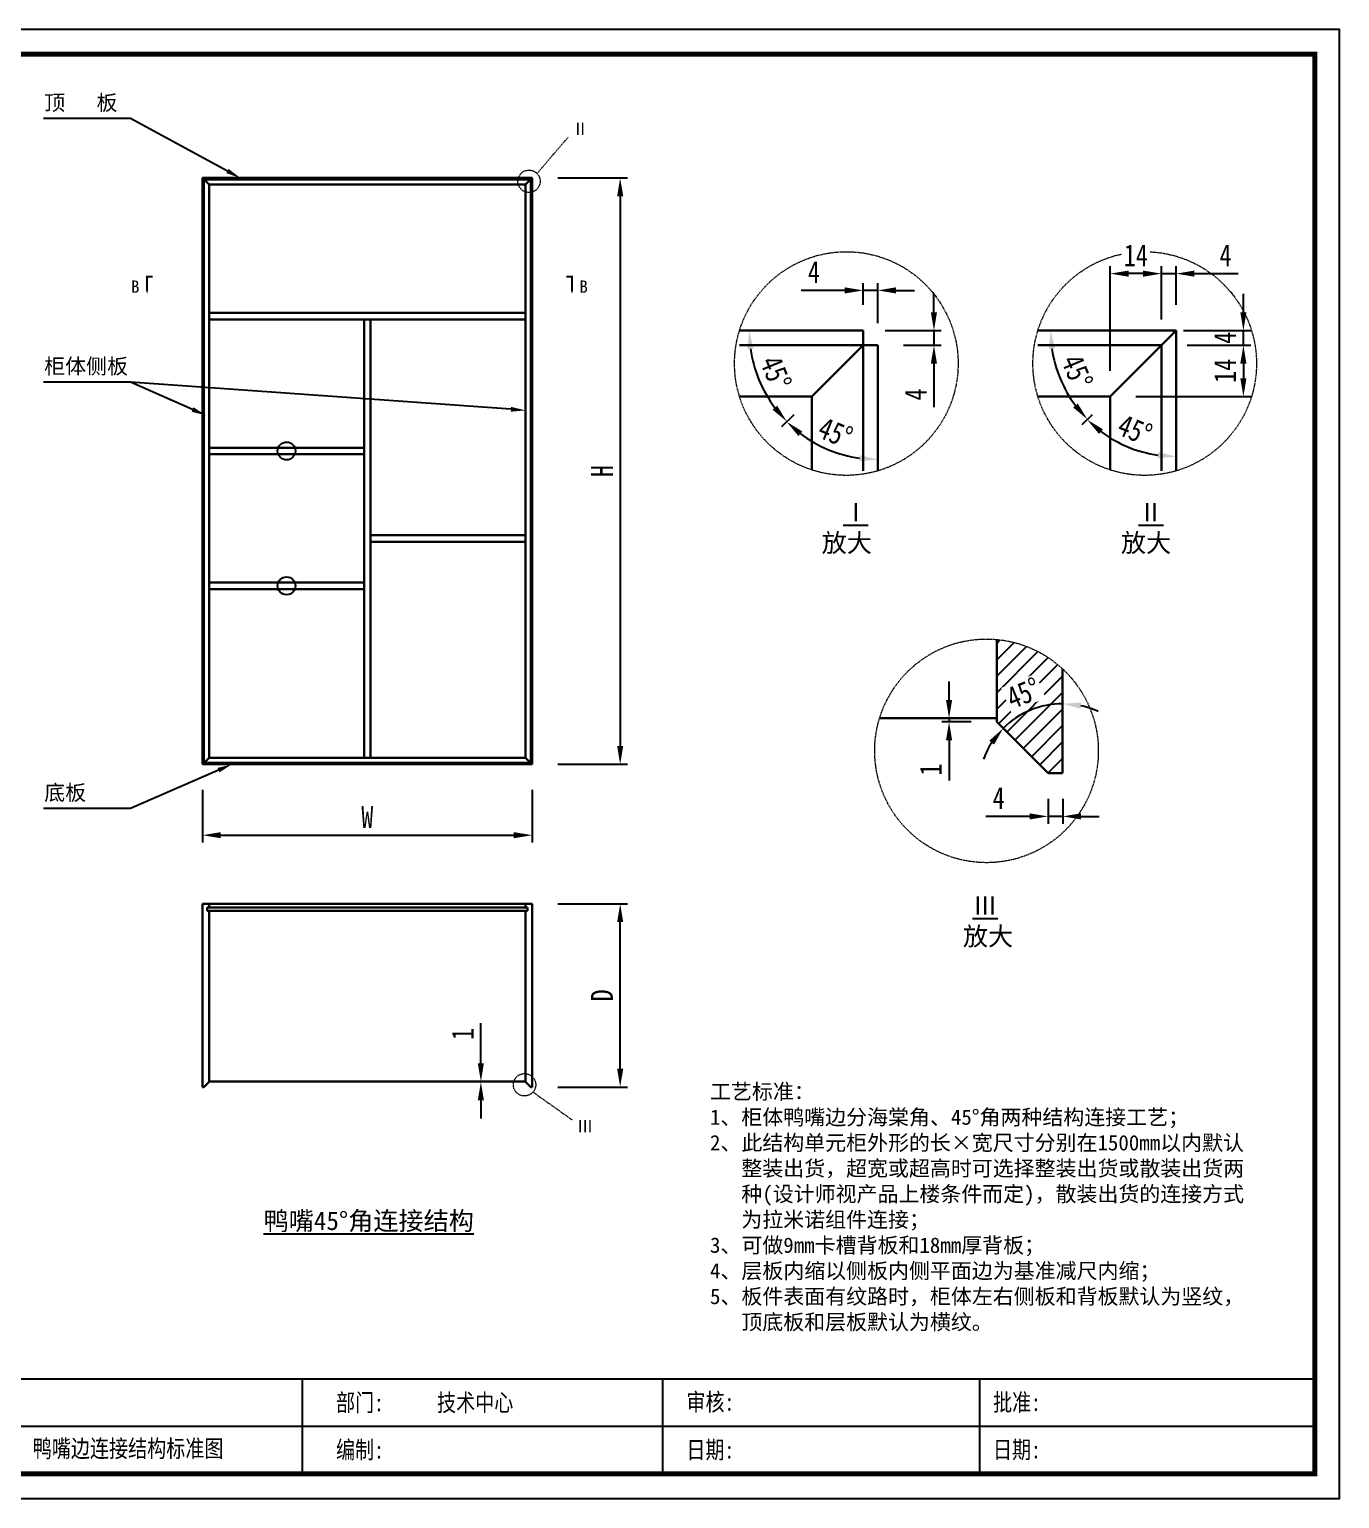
# Model space of a CAD drawing. Header units: millimetres. Extents: x 0 to 1097966, y -63096 to 223085.
# Drawn here: x 339328.6 to 339686.2, y -54770.1 to -54369.1 of the extents above; entities that cross this region are included whole.
import ezdxf
from ezdxf import colors
from ezdxf.entities.mleader import LeaderData, LeaderLine
from ezdxf.math import Vec2, Vec3

# ---------------------------------------------------------------- set-up
doc = ezdxf.new("R2010")
doc.units = ezdxf.units.MM
doc.linetypes.add('DASH', pattern=[0.35, 0.25, -0.1])
doc.layers.add('DZ-文字说明', color=1, linetype='Continuous')
doc.styles.add('DZ-宋体2.5', font='', dxfattribs={"width": 0.8, "height": 2.5})
doc.styles.get("Standard").update_dxf_attribs({"font": 'arial.ttf'})
doc.styles.add('TEXT', font='', dxfattribs={"width": 0.8})
doc.styles.add('宋体', font='')
doc.styles.get('DZ-宋体2.5').set_extended_font_data('SimSun')
doc.styles.get('TEXT').set_extended_font_data('SimSun')
doc.styles.get('宋体').set_extended_font_data('SimSun')
doc.dimstyles.new('副本 (2) (2) ISO-25', dxfattribs={"dimtxt": 18, "dimasz": 13, "dimexe": 6, "dimexo": 12, "dimgap": 6, "dimtad": 1, "dimtxsty": 'TEXT', "dimcen": 2.5, "dimclrd": 5, "dimclre": 5, "dimclrt": 5, "dimadec": 0, "dimazin": 0, "dimtfac": 1, "dimtmove": 0, "dimatfit": 3, "dimldrblk": 'BOXFILLED', "dimfxl": 1.25, "dimarcsym": 0})

# ---------------------------------------------------------------- blocks, each defined once
blk = doc.blocks.new('*D953')
at = {"color": 5, "lineweight": -2, "transparency": 16777216}
blk.add_line((339537.2, -54474.29), (339533.91, -54477.57), dxfattribs=at)
blk.add_arc((339560.15, -54451.34), 35.1, 188.1679, 216.8321, dxfattribs=at)
at = {"color": 5, "transparency": 16777216}
for points in [[(339524.57, -54456.38), (339526.23, -54456.27), (339525.04, -54451.34)], [(339532.68, -54471.84), (339531.42, -54472.93), (339535.32, -54476.16)]]:
    blk.add_solid(points, dxfattribs=at)
at = {"layer": 'Defpoints', "color": 0, "transparency": 16777216}
for p in [(339522.4, -54451.34), (339560.15, -54451.34), (339560.15, -54451.34), (339526.24, -54460.42), (339542.15, -54469.34)]:
    blk.add_point(p, dxfattribs=at)
at = {"color": 5, "lineweight": 5, "transparency": 16777216, "insert": (339532.33, -54462.86), "char_height": 6, "attachment_point": 5, "rotation": 292.5, "style": 'TEXT'}
blk.add_mtext('45°', dxfattribs=at)
blk = doc.blocks.new('_BoxFilled')
at = {"color": 0, "linetype": 'ByBlock', "lineweight": -2}
blk.add_line((-0.5, 0), (-1, 0), dxfattribs=at)
at = {"color": 0, "linetype": 'ByBlock'}
blk.add_solid([(-0.5, 0.5), (0.5, 0.5), (-0.5, -0.5), (0.5, -0.5)], dxfattribs=at)
blk = doc.blocks.new('*D954')
at = {"color": 5, "lineweight": -2, "transparency": 16777216}
blk.add_line((339537.2, -54474.29), (339533.84, -54477.64), dxfattribs=at)
blk.add_arc((339560.15, -54451.34), 35.2, 233.1459, 261.8541, dxfattribs=at)
at = {"color": 5, "transparency": 16777216}
for points in [[(339538.49, -54480.13), (339539.58, -54478.87), (339535.26, -54476.23)], [(339555.22, -54485.35), (339555.1, -54487.01), (339560.15, -54486.54)]]:
    blk.add_solid(points, dxfattribs=at)
at = {"layer": 'Defpoints', "color": 0, "transparency": 16777216}
for p in [(339560.15, -54451.34), (339560.15, -54451.34), (339542.15, -54469.34), (339542.55, -54481.82), (339560.15, -54489.63)]:
    blk.add_point(p, dxfattribs=at)
at = {"color": 5, "lineweight": 5, "transparency": 16777216, "insert": (339548.59, -54479.24), "char_height": 6, "attachment_point": 5, "rotation": 337.5, "style": 'TEXT'}
blk.add_mtext('45°', dxfattribs=at)
blk = doc.blocks.new('*D959')
at = {"color": 5, "lineweight": -2, "transparency": 16777216}
for p, q in [((339551.15, -54440.38), (339539.21, -54440.38)), ((339556.15, -54444.34), (339556.15, -54438.38)), ((339560.15, -54440.38), (339556.15, -54440.38)), ((339560.15, -54449.34), (339560.15, -54438.38)), ((339565.15, -54440.38), (339570.15, -54440.38))]:
    blk.add_line(p, q, dxfattribs=at)
at = {"color": 5, "transparency": 16777216}
for points in [[(339551.15, -54439.54), (339551.15, -54441.21), (339556.15, -54440.38)], [(339565.15, -54439.54), (339565.15, -54441.21), (339560.15, -54440.38)]]:
    blk.add_solid(points, dxfattribs=at)
at = {"layer": 'Defpoints', "color": 0, "transparency": 16777216}
for p in [(339560.15, -54440.38), (339556.15, -54451.34), (339560.15, -54456.34)]:
    blk.add_point(p, dxfattribs=at)
at = {"color": 5, "lineweight": 5, "transparency": 16777216, "insert": (339542.68, -54435.38), "char_height": 6, "attachment_point": 5, "style": 'TEXT'}
blk.add_mtext('4', dxfattribs=at)
blk = doc.blocks.new('*D955')
at = {"color": 5, "lineweight": -2, "transparency": 16777216}
for p, q in [((339575.48, -54446.34), (339575.48, -54441.34)), ((339562.15, -54451.34), (339577.48, -54451.34)), ((339575.48, -54451.34), (339575.48, -54455.34)), ((339567.15, -54455.34), (339577.48, -54455.34)), ((339575.48, -54460.34), (339575.48, -54472.27))]:
    blk.add_line(p, q, dxfattribs=at)
at = {"color": 5, "transparency": 16777216}
for points in [[(339574.64, -54446.34), (339576.31, -54446.34), (339575.48, -54451.34)], [(339574.64, -54460.34), (339576.31, -54460.34), (339575.48, -54455.34)]]:
    blk.add_solid(points, dxfattribs=at)
at = {"layer": 'Defpoints', "color": 0, "transparency": 16777216}
for p in [(339555.15, -54451.34), (339560.15, -54455.34), (339575.48, -54455.34)]:
    blk.add_point(p, dxfattribs=at)
at = {"color": 5, "lineweight": 5, "transparency": 16777216, "insert": (339570.48, -54468.8), "char_height": 6, "attachment_point": 5, "rotation": 90, "style": 'TEXT'}
blk.add_mtext('4', dxfattribs=at)
blk = doc.blocks.new('*D960')
at = {"color": 5, "lineweight": -2, "transparency": 16777216}
for p, q in [((339375.8, -54576.7), (339375.8, -54591.05)), ((339465.8, -54576.7), (339465.8, -54591.05)), ((339380.8, -54589.05), (339460.8, -54589.05))]:
    blk.add_line(p, q, dxfattribs=at)
at = {"color": 5, "transparency": 16777216}
for points in [[(339380.8, -54588.22), (339380.8, -54589.88), (339375.8, -54589.05)], [(339460.8, -54588.22), (339460.8, -54589.88), (339465.8, -54589.05)]]:
    blk.add_solid(points, dxfattribs=at)
at = {"layer": 'Defpoints', "color": 0, "transparency": 16777216}
for p in [(339375.8, -54569.7), (339465.8, -54569.7), (339465.8, -54589.05)]:
    blk.add_point(p, dxfattribs=at)
at = {"color": 5, "transparency": 16777216, "insert": (339420.8, -54584.05), "char_height": 6, "attachment_point": 5, "style": 'TEXT'}
blk.add_mtext('W', dxfattribs=at)
blk = doc.blocks.new('*D961')
at = {"color": 5, "lineweight": -2, "transparency": 16777216}
for p, q in [((339472.8, -54409.7), (339491.83, -54409.7)), ((339489.83, -54414.7), (339489.83, -54564.7)), ((339472.8, -54569.7), (339491.83, -54569.7))]:
    blk.add_line(p, q, dxfattribs=at)
at = {"color": 5, "transparency": 16777216}
for points in [[(339489, -54414.7), (339490.67, -54414.7), (339489.83, -54409.7)], [(339489, -54564.7), (339490.67, -54564.7), (339489.83, -54569.7)]]:
    blk.add_solid(points, dxfattribs=at)
at = {"layer": 'Defpoints', "color": 0, "transparency": 16777216}
for p in [(339465.8, -54409.7), (339465.8, -54569.7), (339489.83, -54569.7)]:
    blk.add_point(p, dxfattribs=at)
at = {"color": 5, "transparency": 16777216, "insert": (339484.83, -54489.7), "char_height": 6, "attachment_point": 5, "rotation": 90, "style": 'TEXT'}
blk.add_mtext('H', dxfattribs=at)
blk = doc.blocks.new('*D956')
at = {"color": 5, "lineweight": -2, "transparency": 16777216}
for p, q in [((339659.95, -54446.34), (339659.95, -54441.34)), ((339643.59, -54451.34), (339661.95, -54451.34)), ((339659.95, -54455.34), (339659.95, -54451.34)), ((339644.59, -54455.34), (339661.95, -54455.34)), ((339659.95, -54460.34), (339659.95, -54465.34))]:
    blk.add_line(p, q, dxfattribs=at)
at = {"color": 5, "transparency": 16777216}
for points in [[(339659.11, -54446.34), (339660.78, -54446.34), (339659.95, -54451.34)], [(339659.11, -54460.34), (339660.78, -54460.34), (339659.95, -54455.34)]]:
    blk.add_solid(points, dxfattribs=at)
at = {"layer": 'Defpoints', "color": 0, "transparency": 16777216}
for p in [(339636.59, -54451.34), (339659.95, -54451.34), (339637.59, -54455.34)]:
    blk.add_point(p, dxfattribs=at)
at = {"color": 5, "lineweight": 5, "transparency": 16777216, "insert": (339654.95, -54453.34), "char_height": 6, "attachment_point": 5, "rotation": 90, "style": 'TEXT'}
blk.add_mtext('4', dxfattribs=at)
blk = doc.blocks.new('*D962')
at = {"color": 5, "lineweight": -2, "transparency": 16777216}
for p, q in [((339644.59, -54455.34), (339661.95, -54455.34)), ((339659.95, -54460.34), (339659.95, -54464.34)), ((339630.59, -54469.34), (339661.95, -54469.34))]:
    blk.add_line(p, q, dxfattribs=at)
at = {"color": 5, "transparency": 16777216}
for points in [[(339659.11, -54460.34), (339660.78, -54460.34), (339659.95, -54455.34)], [(339659.11, -54464.34), (339660.78, -54464.34), (339659.95, -54469.34)]]:
    blk.add_solid(points, dxfattribs=at)
at = {"layer": 'Defpoints', "color": 0, "transparency": 16777216}
for p in [(339637.59, -54455.34), (339623.59, -54469.34), (339659.95, -54469.34)]:
    blk.add_point(p, dxfattribs=at)
at = {"color": 5, "lineweight": 5, "transparency": 16777216, "insert": (339654.95, -54462.34), "char_height": 6, "attachment_point": 5, "rotation": 90, "style": 'TEXT'}
blk.add_mtext('14', dxfattribs=at)
blk = doc.blocks.new('*D965')
at = {"color": 5, "lineweight": -2, "transparency": 16777216}
for p, q in [((339472.8, -54607.77), (339491.83, -54607.77)), ((339489.83, -54652.77), (339489.83, -54612.77)), ((339472.8, -54657.77), (339491.83, -54657.77))]:
    blk.add_line(p, q, dxfattribs=at)
at = {"color": 5, "transparency": 16777216}
for points in [[(339489, -54612.77), (339490.67, -54612.77), (339489.83, -54607.77)], [(339489, -54652.77), (339490.67, -54652.77), (339489.83, -54657.77)]]:
    blk.add_solid(points, dxfattribs=at)
at = {"layer": 'Defpoints', "color": 0, "transparency": 16777216}
for p in [(339465.8, -54607.77), (339489.83, -54607.77), (339465.8, -54657.77)]:
    blk.add_point(p, dxfattribs=at)
at = {"color": 5, "transparency": 16777216, "insert": (339484.83, -54632.77), "char_height": 6, "attachment_point": 5, "rotation": 90, "style": 'TEXT', "bg_fill": 3, "box_fill_scale": 1.1, "bg_fill_color": 256, "bg_fill_true_color": 13158600, "bg_fill_transparency": 0}
blk.add_mtext('D', dxfattribs=at)
blk = doc.blocks.new('*D966')
at = {"color": 5, "lineweight": -2, "transparency": 16777216}
for p, q in [((339451.81, -54651.27), (339451.81, -54640.33)), ((339457, -54656.27), (339449.81, -54656.27)), ((339457, -54656.37), (339449.81, -54656.37)), ((339451.81, -54656.37), (339451.81, -54656.27)), ((339451.81, -54661.37), (339451.81, -54666.37))]:
    blk.add_line(p, q, dxfattribs=at)
at = {"color": 5, "transparency": 16777216}
for points in [[(339450.97, -54651.27), (339452.64, -54651.27), (339451.81, -54656.27)], [(339450.97, -54661.37), (339452.64, -54661.37), (339451.81, -54656.37)]]:
    blk.add_solid(points, dxfattribs=at)
at = {"layer": 'Defpoints', "color": 0, "transparency": 16777216}
for p in [(339451.81, -54656.27), (339464, -54656.27), (339464, -54656.37)]:
    blk.add_point(p, dxfattribs=at)
at = {"color": 5, "transparency": 16777216, "insert": (339446.81, -54643.3), "char_height": 6, "attachment_point": 5, "rotation": 90, "style": 'TEXT', "bg_fill": 3, "box_fill_scale": 1.1, "bg_fill_color": 256, "bg_fill_true_color": 13158600, "bg_fill_transparency": 0}
blk.add_mtext('1', dxfattribs=at)
blk = doc.blocks.new('*D967')
at = {"color": 5, "lineweight": -2, "transparency": 16777216}
for p, q in [((339632.59, -54435.8), (339627.59, -54435.8)), ((339637.59, -54448.34), (339637.59, -54433.8)), ((339637.59, -54435.8), (339641.59, -54435.8)), ((339641.59, -54444.34), (339641.59, -54433.8)), ((339646.59, -54435.8), (339658.52, -54435.8))]:
    blk.add_line(p, q, dxfattribs=at)
at = {"color": 5, "transparency": 16777216}
for points in [[(339632.59, -54434.97), (339632.59, -54436.64), (339637.59, -54435.8)], [(339646.59, -54434.97), (339646.59, -54436.64), (339641.59, -54435.8)]]:
    blk.add_solid(points, dxfattribs=at)
at = {"layer": 'Defpoints', "color": 0, "transparency": 16777216}
for p in [(339641.59, -54435.8), (339641.59, -54451.34), (339637.59, -54455.34)]:
    blk.add_point(p, dxfattribs=at)
at = {"color": 5, "transparency": 16777216, "insert": (339655.06, -54430.8), "char_height": 6, "attachment_point": 5, "style": 'TEXT', "bg_fill": 3, "box_fill_scale": 1.1, "bg_fill_color": 256, "bg_fill_true_color": 13158600, "bg_fill_transparency": 0}
blk.add_mtext('4', dxfattribs=at)
blk = doc.blocks.new('*D968')
at = {"color": 5, "lineweight": -2, "transparency": 16777216}
for p, q in [((339623.59, -54462.34), (339623.59, -54433.8)), ((339632.59, -54435.8), (339628.59, -54435.8)), ((339637.59, -54448.34), (339637.59, -54433.8))]:
    blk.add_line(p, q, dxfattribs=at)
at = {"color": 5, "transparency": 16777216}
for points in [[(339628.59, -54434.97), (339628.59, -54436.64), (339623.59, -54435.8)], [(339632.59, -54434.97), (339632.59, -54436.64), (339637.59, -54435.8)]]:
    blk.add_solid(points, dxfattribs=at)
at = {"layer": 'Defpoints', "color": 0, "transparency": 16777216}
for p in [(339623.59, -54435.8), (339637.59, -54455.34), (339623.59, -54469.34)]:
    blk.add_point(p, dxfattribs=at)
at = {"color": 5, "transparency": 16777216, "insert": (339630.59, -54430.8), "char_height": 6, "attachment_point": 5, "style": 'TEXT', "bg_fill": 3, "box_fill_scale": 1.1, "bg_fill_color": 256, "bg_fill_true_color": 13158600, "bg_fill_transparency": 0}
blk.add_mtext('14', dxfattribs=at)
blk = doc.blocks.new('*D969')
at = {"color": 5, "lineweight": -2, "transparency": 16777216}
blk.add_line((339618.64, -54474.29), (339615.95, -54476.98), dxfattribs=at)
blk.add_arc((339641.59, -54451.34), 34.26, 188.3693, 216.6307, dxfattribs=at)
at = {"color": 5, "transparency": 16777216}
for points in [[(339606.86, -54456.39), (339608.53, -54456.26), (339607.33, -54451.34)], [(339614.73, -54471.24), (339613.47, -54472.32), (339617.37, -54475.56)]]:
    blk.add_solid(points, dxfattribs=at)
at = {"layer": 'Defpoints', "color": 0, "transparency": 16777216}
for p in [(339603.85, -54451.34), (339641.59, -54451.34), (339641.59, -54451.34), (339623.59, -54469.34)]:
    blk.add_point(p, dxfattribs=at)
at = {"color": 5, "transparency": 16777216, "insert": (339614.56, -54462.54), "char_height": 6, "attachment_point": 5, "rotation": 292.5, "style": 'TEXT', "bg_fill": 3, "box_fill_scale": 1.1, "bg_fill_color": 256, "bg_fill_true_color": 13158600, "bg_fill_transparency": 0}
blk.add_mtext('45°', dxfattribs=at)
at = {"layer": 'Defpoints', "color": 0, "transparency": 16777216}
blk.add_point((339608.5, -54460.21), dxfattribs=at)
blk = doc.blocks.new('*D970')
at = {"color": 5, "lineweight": -2, "transparency": 16777216}
blk.add_line((339618.64, -54474.29), (339615.87, -54477.06), dxfattribs=at)
blk.add_arc((339641.59, -54451.34), 34.37, 233.3417, 261.6583, dxfattribs=at)
at = {"color": 5, "transparency": 16777216}
for points in [[(339620.52, -54479.54), (339621.61, -54478.28), (339617.29, -54475.64)], [(339636.67, -54484.52), (339636.54, -54486.18), (339641.59, -54485.71)]]:
    blk.add_solid(points, dxfattribs=at)
at = {"layer": 'Defpoints', "color": 0, "transparency": 16777216}
for p in [(339641.59, -54451.34), (339641.59, -54451.34), (339623.59, -54469.34), (339641.59, -54489.63)]:
    blk.add_point(p, dxfattribs=at)
at = {"color": 5, "transparency": 16777216, "insert": (339630.35, -54478.48), "char_height": 6, "attachment_point": 5, "rotation": 337.5, "style": 'TEXT', "bg_fill": 3, "box_fill_scale": 1.1, "bg_fill_color": 256, "bg_fill_true_color": 13158600, "bg_fill_transparency": 0}
blk.add_mtext('45°', dxfattribs=at)
at = {"layer": 'Defpoints', "color": 0, "transparency": 16777216}
blk.add_point((339624.4, -54481.11), dxfattribs=at)
blk = doc.blocks.new('*D971')
at = {"color": 5, "lineweight": -2, "transparency": 16777216}
for p, q in [((339579.6, -54552.15), (339579.6, -54547.15)), ((339585.62, -54557.15), (339577.6, -54557.15)), ((339579.6, -54557.15), (339579.6, -54558.15)), ((339585.62, -54558.15), (339577.6, -54558.15)), ((339579.6, -54563.15), (339579.6, -54574.09))]:
    blk.add_line(p, q, dxfattribs=at)
at = {"color": 5, "transparency": 16777216}
for points in [[(339578.77, -54552.15), (339580.44, -54552.15), (339579.6, -54557.15)], [(339578.77, -54563.15), (339580.44, -54563.15), (339579.6, -54558.15)]]:
    blk.add_solid(points, dxfattribs=at)
at = {"layer": 'Defpoints', "color": 0, "transparency": 16777216}
for p in [(339592.62, -54557.15), (339579.6, -54558.15), (339592.62, -54558.15)]:
    blk.add_point(p, dxfattribs=at)
at = {"color": 5, "transparency": 16777216, "insert": (339574.6, -54571.12), "char_height": 6, "attachment_point": 5, "rotation": 90, "style": 'TEXT', "bg_fill": 3, "box_fill_scale": 1.1, "bg_fill_color": 256, "bg_fill_true_color": 13158600, "bg_fill_transparency": 0}
blk.add_mtext('1', dxfattribs=at)
blk = doc.blocks.new('*D972')
at = {"color": 5, "lineweight": -2, "transparency": 16777216}
for start, end in [(90, 135), (65.0175, 77.5087), (147.4913, 159.9825)]:
    blk.add_arc((339610.62, -54576.15), 22.98, start, end, dxfattribs=at)
at = {"color": 5, "transparency": 16777216}
for points in [[(339615.5, -54554.54), (339615.68, -54552.88), (339610.62, -54553.17)], [(339590.59, -54563.27), (339591.89, -54564.32), (339594.37, -54559.9)]]:
    blk.add_solid(points, dxfattribs=at)
at = {"layer": 'Defpoints', "color": 0, "transparency": 16777216}
for p in [(339610.62, -54543.69), (339592.62, -54558.15), (339606.62, -54572.15), (339610.62, -54572.15)]:
    blk.add_point(p, dxfattribs=at)
at = {"color": 5, "transparency": 16777216, "insert": (339599.91, -54550.3), "char_height": 6, "attachment_point": 5, "rotation": 22.5, "style": 'TEXT', "bg_fill": 3, "box_fill_scale": 1.1, "bg_fill_color": 256, "bg_fill_true_color": 13158600, "bg_fill_transparency": 0}
blk.add_mtext('45°', dxfattribs=at)
at = {"layer": 'Defpoints', "color": 0, "transparency": 16777216}
blk.add_point((339604.67, -54553.95), dxfattribs=at)
blk = doc.blocks.new('*D973')
at = {"color": 5, "lineweight": -2, "transparency": 16777216}
for p, q in [((339606.62, -54579.15), (339606.62, -54585.92)), ((339610.62, -54579.15), (339610.62, -54585.92)), ((339601.62, -54583.92), (339589.68, -54583.92)), ((339610.62, -54583.92), (339606.62, -54583.92)), ((339615.62, -54583.92), (339620.62, -54583.92))]:
    blk.add_line(p, q, dxfattribs=at)
at = {"color": 5, "transparency": 16777216}
for points in [[(339601.62, -54583.08), (339601.62, -54584.75), (339606.62, -54583.92)], [(339615.62, -54583.08), (339615.62, -54584.75), (339610.62, -54583.92)]]:
    blk.add_solid(points, dxfattribs=at)
at = {"layer": 'Defpoints', "color": 0, "transparency": 16777216}
for p in [(339606.62, -54572.15), (339610.62, -54572.15), (339606.62, -54583.92)]:
    blk.add_point(p, dxfattribs=at)
at = {"color": 5, "transparency": 16777216, "insert": (339593.15, -54578.92), "char_height": 6, "attachment_point": 5, "style": 'TEXT', "bg_fill": 3, "box_fill_scale": 1.1, "bg_fill_color": 256, "bg_fill_true_color": 13158600, "bg_fill_transparency": 0}
blk.add_mtext('4', dxfattribs=at)

msp = doc.modelspace()

# ---------------------------------------------------------------- hatches: boundary and pattern name
h = msp.add_hatch()
h.set_pattern_fill('ANSI31', color=250)
h.set_pattern_definition([(45, (0, 32.093), (-2.24506403, 2.24506403), [])])
h.paths.add_polyline_path([(339592.615, -54558.146), (339606.615, -54572.146), (339610.615, -54572.146), (339610.615, -54543.687, 0.165947), (339592.615, -54535.644)])

# ---------------------------------------------------------------- linework, layer by layer
at = {"color": 251, "linetype": 'DASH', "lineweight": 13, "true_color": 0x636466}
msp.add_line((339467.143, -54408.485), (339475.643, -54398.532), dxfattribs=at)
at = {"lineweight": 30}
for p, q in [((339375.805, -54409.703), (339375.805, -54569.703)), ((339375.805, -54409.703), (339465.805, -54409.703)), ((339377.605, -54411.503), (339375.805, -54409.703)), ((339376.205, -54410.103), (339376.205, -54569.303)), ((339376.205, -54410.103), (339465.405, -54410.103)), ((339377.605, -54411.503), (339377.605, -54567.903)), ((339377.605, -54411.503), (339464.005, -54411.503)), ((339464.005, -54411.503), (339465.805, -54409.703)), ((339464.005, -54411.503), (339464.005, -54567.903)), ((339465.405, -54410.103), (339465.405, -54569.303)), ((339465.805, -54409.703), (339465.805, -54569.703)), ((339377.605, -54446.503), (339464.005, -54446.503)), ((339377.605, -54448.303), (339464.005, -54448.303)), ((339419.905, -54448.303), (339419.905, -54567.903)), ((339421.705, -54448.303), (339421.705, -54567.903)), ((339522.403, -54451.338), (339556.146, -54451.338)), ((339556.146, -54451.338), (339556.146, -54455.338)), ((339603.849, -54451.338), (339641.591, -54451.338)), ((339641.591, -54451.338), (339623.591, -54469.338)), ((339641.591, -54451.338), (339641.591, -54489.626)), ((339522.403, -54455.338), (339556.146, -54455.338)), ((339542.146, -54469.338), (339556.146, -54455.338)), ((339556.146, -54455.338), (339560.146, -54455.338)), ((339556.146, -54455.338), (339556.146, -54489.626)), ((339560.146, -54455.338), (339560.146, -54489.626)), ((339603.849, -54455.338), (339637.591, -54455.338)), ((339637.591, -54455.338), (339637.591, -54489.626)), ((339522.403, -54469.338), (339542.146, -54469.338)), ((339542.146, -54469.338), (339542.146, -54489.367)), ((339603.849, -54469.338), (339623.591, -54469.338)), ((339623.591, -54469.338), (339623.591, -54489.367)), ((339419.905, -54483.303), (339377.605, -54483.303)), ((339419.905, -54485.103), (339377.605, -54485.103)), ((339421.705, -54507.203), (339464.005, -54507.203)), ((339421.705, -54509.003), (339464.005, -54509.003)), ((339419.905, -54520.103), (339377.605, -54520.103)), ((339419.905, -54521.903), (339377.605, -54521.903)), ((339592.615, -54535.644), (339592.615, -54558.146)), ((339610.615, -54543.687), (339610.615, -54572.146)), ((339560.637, -54557.146), (339592.615, -54557.146)), ((339592.615, -54558.146), (339606.615, -54572.146)), ((339377.605, -54567.903), (339375.805, -54569.703)), ((339377.605, -54567.903), (339464.005, -54567.903)), ((339464.005, -54567.903), (339465.805, -54569.703)), ((339375.805, -54569.703), (339465.805, -54569.703)), ((339376.205, -54569.303), (339465.405, -54569.303)), ((339606.615, -54572.146), (339610.615, -54572.146)), ((339375.805, -54607.772), (339375.805, -54657.772)), ((339375.805, -54607.772), (339465.805, -54607.772)), ((339377.105, -54608.772), (339377.105, -54609.672)), ((339377.105, -54608.772), (339464.505, -54608.772)), ((339377.605, -54607.772), (339377.605, -54608.772)), ((339464.005, -54607.772), (339464.005, -54608.772)), ((339464.505, -54608.772), (339464.505, -54609.672)), ((339465.805, -54607.772), (339465.805, -54657.772)), ((339377.105, -54609.672), (339464.505, -54609.672)), ((339377.605, -54609.672), (339377.605, -54656.372)), ((339464.005, -54609.672), (339464.005, -54656.372)), ((339377.605, -54656.372), (339376.205, -54657.772)), ((339377.605, -54656.272), (339464.005, -54656.272)), ((339464.005, -54656.372), (339465.405, -54657.772)), ((339376.205, -54657.772), (339375.805, -54657.772)), ((339465.405, -54657.772), (339465.805, -54657.772))]:
    msp.add_line(p, q, dxfattribs=at)
msp.add_lwpolyline([(339119.218, -54770.097), (339686.218, -54770.097), (339686.218, -54369.147), (339119.218, -54369.147)], close=True)
at = {"const_width": 1.35}
msp.add_lwpolyline([(339125.968, -54763.347), (339679.468, -54763.347), (339679.468, -54375.897), (339125.968, -54375.897)], close=True, dxfattribs=at)
for points in [[(339360.692, -54441.27, 0, 1.08, 0), (339360.692, -54439.587, 0.54, 0.54, 0), (339360.692, -54436.638, 0.54, 0.54, 0), (339362.208, -54436.638, 0.54, 0.54, 0)], [(339476.665, -54441.27, 0, 1.08, 0), (339476.665, -54439.587, 0.54, 0.54, 0), (339476.665, -54436.638, 0.54, 0.54, 0), (339475.15, -54436.638, 0.54, 0.54, 0)]]:
    msp.add_lwpolyline(points, format="xyseb")
at = {"color": 251, "linetype": 'DASH', "lineweight": 13, "true_color": 0x636466}
for centre, radius in [((339464.946, -54410.603), 3.052), ((339551.565, -54460.338), 30.519), ((339633.01, -54460.338), 30.519), ((339589.832, -54566.036), 30.519)]:
    msp.add_circle(centre, radius, dxfattribs=at)
for centre in [(339398.755, -54484.203), (339398.755, -54521.003)]:
    msp.add_circle(centre, 2.44)
at = {"layer": 'DZ-文字说明', "color": 7}
for p, q in [((339403.083, -54763.347), (339403.083, -54737.369)), ((339501.469, -54763.347), (339501.469, -54737.369)), ((339588.049, -54763.347), (339588.049, -54737.369)), ((339215.299, -54750.358), (339679.468, -54750.358))]:
    msp.add_line(p, q, dxfattribs=at)
msp.add_lwpolyline([(339125.968, -54737.369), (339679.468, -54737.369), (339679.468, -54763.347), (339125.968, -54763.347)], close=True, dxfattribs=at)

# ---------------------------------------------------------------- texts
at = {"style": 'DZ-宋体2.5', "width": 0.8}
for s, p in [('部门:', (339412.26, -54746.263)), ('审核:', (339507.904, -54746.104)), ('批准:', (339591.6, -54746.184)), ('编制:', (339412.26, -54759.16)), ('日期:', (339591.6, -54759.108)), ('日期:', (339507.904, -54759.165))]:
    msp.add_text(s, height=4.7732, dxfattribs=at).set_placement(p)
at = {"color": 4, "attachment_point": 4, "style": '宋体'}
for s, insert, char_height, width in [('顶   板', (339332.609, -54389.38), 4.1923, 31.34167), ('{\\C256;B}', (339356.321, -54439.342), 3.3539, 4.17765), ('{\\C256;B}', (339478.712, -54439.342), 3.3539, 4.17765), ('柜体侧板', (339332.609, -54461.293), 4.1923, 31.34167), ('\\pi8.35074;{\\L\\C256;Ⅰ\\P\\pi2.48149;\\l放大}', (339542.346, -54505.36), 5.03079, 18.6579), ('\\pi7.24676;{\\L\\C256;Ⅱ\\P\\pi2.48149;\\l放大}', (339624.032, -54505.36), 5.03079, 18.6579), ('底板', (339332.609, -54577.675), 4.1923, 31.34167), ('{\\C256;  \\LⅢ\\l\\P\\pi2.48149;\\H0.49694x; \\H2.01231x;放大}', (339579.196, -54612.737), 5.03079, 22.54628), ('{\\L\\C256;鸭嘴45°角连接结构}', (339392.486, -54694.595), 5.03079, 74.09605)]:
    msp.add_mtext(s, dxfattribs=dict(at, insert=insert, char_height=char_height, width=width))
at = {"color": 251, "linetype": 'DASH', "lineweight": 13, "true_color": 0x636466, "char_height": 3.3539, "width": 4.17765, "attachment_point": 4, "style": '宋体'}
for s, insert in [('{\\C256;Ⅱ}', (339476.62, -54396.291)), ('{\\C256;Ⅲ}', (339477.963, -54668.447))]:
    msp.add_mtext(s, dxfattribs=dict(at, insert=insert))
at = {"insert": (339514.352, -54690.705), "char_height": 4.19232, "width": 163.04195, "attachment_point": 4, "style": '宋体'}
msp.add_mtext('工艺标准：{\\H1.41354x; }\\P1、柜体鸭嘴边分海棠角、45°角两种结构连接工艺；{\\H1.45382x; }\\P2、此结构单元柜外形的长×宽尺寸分别在1500mm以内默认\\P   整装出货，超宽或超高时可选择整装出货或散装出货两\\P   种(设计师视产品上楼条件而定)，散装出货的连接方式\\P   为拉米诺组件连接；\\P3、可做9mm卡槽背板和18mm厚背板；{\\H1.44039x; }\\P4、层板内缩以侧板内侧平面边为基准减尺内缩；\\P5、板件表面有纹路时，柜体左右侧板和背板默认为竖纹，\\P   顶底板和层板默认为横纹。', dxfattribs=at)
at = {"color": 2, "style": 'DZ-宋体2.5', "width": 0.8}
for tag, p in [('技术中心', (339439.834, -54746.263)), ('鸭嘴边连接结构标准图', (339329.463, -54758.807))]:
    msp.add_attdef(tag, p, '', height=4.773, dxfattribs=at)

# ---------------------------------------------------------------- dimensions: what is measured, and where the dimension line sits
dim = msp.add_linear_dim(base=(339489.833, -54569.703), p1=(339465.805, -54409.703), p2=(339465.805, -54569.703), angle=90, text='H', dimstyle='副本 (2) (2) ISO-25', override={"dimtxt": 6, "dimasz": 5, "dimexe": 2, "dimexo": 7, "dimgap": 2, "dimfxl": 30, "dimfxlon": 1})
dim.commit()
dim.dimension.update_dxf_attribs({"geometry": '*D961', "text_midpoint": (339484.833, -54489.703)})
at = {"color": 251, "lineweight": 5, "true_color": 0x636466}
dim = msp.add_linear_dim(base=(339560.146, -54440.375), p1=(339556.146, -54451.338), p2=(339560.146, -54456.338), dimstyle='副本 (2) (2) ISO-25', override={"dimtxt": 6, "dimasz": 5, "dimexe": 2, "dimexo": 7, "dimgap": 2, "dimfxl": 30, "dimfxlon": 1}, dxfattribs=at)
dim.commit()
dim.dimension.update_dxf_attribs({"geometry": '*D959', "text_midpoint": (339542.679, -54440.375), "dimtype": 160})
for base, p1, p2, picture, middle in [((339575.478, -54455.338), (339555.146, -54451.338), (339560.146, -54455.338), '*D955', (339570.478, -54468.805)), ((339659.947, -54469.338), (339637.591, -54455.338), (339623.591, -54469.338), '*D962', (339654.947, -54462.338))]:
    dim = msp.add_linear_dim(base=base, p1=p1, p2=p2, angle=90, dimstyle='副本 (2) (2) ISO-25', override={"dimtxt": 6, "dimasz": 5, "dimexe": 2, "dimexo": 7, "dimgap": 2, "dimfxl": 30, "dimfxlon": 1}, dxfattribs=at)
    dim.commit()
    dim.dimension.update_dxf_attribs({"geometry": picture, "text_midpoint": middle})
dim = msp.add_linear_dim(base=(339659.947, -54451.338), p1=(339637.591, -54455.338), p2=(339636.591, -54451.338), angle=90, dimstyle='副本 (2) (2) ISO-25', override={"dimtxt": 6, "dimasz": 5, "dimexe": 2, "dimexo": 7, "dimgap": 2, "dimfxl": 30, "dimfxlon": 1}, dxfattribs=at)
dim.commit()
dim.dimension.update_dxf_attribs({"geometry": '*D956', "text_midpoint": (339659.947, -54453.338), "dimtype": 160})
for base, line1, line2, picture, middle in [((339526.238, -54460.424), ((339542.146, -54469.338), (339560.146, -54451.338)), ((339522.403, -54451.338), (339560.146, -54451.338)), '*D953', (339532.334, -54462.858)), ((339542.547, -54481.821), ((339560.146, -54451.338), (339560.146, -54489.626)), ((339542.146, -54469.338), (339560.146, -54451.338)), '*D954', (339548.589, -54479.238))]:
    dim = msp.add_angular_dim_2l(base=base, line1=line1, line2=line2, dimstyle='副本 (2) (2) ISO-25', override={"dimtxt": 6, "dimasz": 5, "dimexe": 2, "dimexo": 7, "dimgap": 2, "dimfxl": 30, "dimfxlon": 1}, dxfattribs=at)
    dim.commit()
    dim.dimension.update_dxf_attribs({"geometry": picture, "text_midpoint": middle})
dim = msp.add_linear_dim(base=(339465.805, -54589.05), p1=(339375.805, -54569.703), p2=(339465.805, -54569.703), text='W', dimstyle='副本 (2) (2) ISO-25', override={"dimtxt": 6, "dimasz": 5, "dimexe": 2, "dimexo": 7, "dimgap": 2, "dimfxl": 30, "dimfxlon": 1})
dim.commit()
dim.dimension.update_dxf_attribs({"geometry": '*D960', "text_midpoint": (339420.805, -54584.05)})

# ---------------------------------------------------------------- leaders
at = {"color": 4}
ml = msp.add_multileader_mtext('Standard', dxfattribs=at)
ml.set_content('', color=4)
ml.set_leader_properties()
ml.build(insert=Vec2(0, 0))
ctx = ml.context
ctx.base_point, ctx.plane_origin = Vec3(339328.374, -54393.495), Vec3(339377.864, -54371.198)
ctx.text_align_type = 2
notes = []
notes.append((ctx, [(0, (1, 1, 0), (339356.153, -54393.495), (-1, 0), 23.779, [(0, [(339386.151, -54409.703)], 0, [])])]))
ctx.mtext.insert, ctx.mtext.alignment, ctx.mtext.flow_direction = Vec3(339330.374, -54391.495), 3, 5
ml = msp.add_multileader_mtext('Standard', dxfattribs=at)
ml.set_content('', color=4)
ml.set_leader_properties()
ml.build(insert=Vec2(0, 0))
ctx = ml.context
ctx.base_point, ctx.plane_origin = Vec3(339328.374, -54465.407), Vec3(339377.864, -54443.11)
ctx.text_align_type = 2
notes.append((ctx, [(0, (1, 1, 0), (339356.153, -54465.407), (-1, 0), 23.779, [(0, [(339376.762, -54474.486)], 0, [])])]))
ctx.mtext.insert, ctx.mtext.alignment, ctx.mtext.flow_direction = Vec3(339330.374, -54463.407), 3, 5
ml = msp.add_multileader_mtext('Standard', dxfattribs=at)
ml.set_content('', color=4)
ml.set_leader_properties()
ml.build(insert=Vec2(0, 0))
ctx = ml.context
ctx.base_point, ctx.plane_origin = Vec3(339328.374, -54465.407), Vec3(339377.864, -54443.11)
ctx.text_align_type = 2
notes.append((ctx, [(0, (1, 1, 0), (339356.153, -54465.407), (-1, 0), 23.779, [(0, [(339464.005, -54473.113)], 0, [])])]))
ctx.mtext.insert, ctx.mtext.alignment, ctx.mtext.flow_direction = Vec3(339330.374, -54463.407), 3, 5
ml = msp.add_multileader_mtext('Standard', dxfattribs=at)
ml.set_content('', color=4)
ml.set_leader_properties()
ml.build(insert=Vec2(0, 0))
ctx = ml.context
ctx.base_point, ctx.plane_origin = Vec3(339328.374, -54581.79), Vec3(339377.864, -54559.493)
ctx.text_align_type = 2
notes.append((ctx, [(0, (1, 1, 0), (339356.153, -54581.79), (-1, 0), 23.779, [(0, [(339383.843, -54569.703)], 0, [])])]))
ctx.mtext.insert, ctx.mtext.alignment, ctx.mtext.flow_direction = Vec3(339330.374, -54579.79), 3, 5
for ctx, leaders in notes:
    for number, flags, end, landing, length, lines in leaders:
        leader = LeaderData()
        leader.index, (leader.has_last_leader_line, leader.has_dogleg_vector, leader.attachment_direction) = number, flags
        leader.last_leader_point, leader.dogleg_vector, leader.dogleg_length = Vec3(end), Vec3(landing), length
        for number, points, colour, breaks in lines:
            line = LeaderLine()
            line.index, line.vertices, line.color, line.breaks = number, Vec3.list(points), colors.encode_raw_color(colour), breaks
            leader.lines.append(line)
        ctx.leaders.append(leader)

# ---------------------------------------------------------------- next in the draw order: dimensions: what is measured, and where the dimension line sits
dim = msp.add_linear_dim(base=(339641.591, -54435.803), p1=(339637.591, -54455.338), p2=(339641.591, -54451.338), dimstyle='副本 (2) (2) ISO-25', override={"dimtxt": 6, "dimasz": 5, "dimexe": 2, "dimexo": 7, "dimgap": 2, "dimfxl": 90, "dimfxlon": 1, "dimtfill": 1, "dimarcsym": 1})
dim.commit()
dim.dimension.update_dxf_attribs({"geometry": '*D967', "text_midpoint": (339655.058, -54430.803)})
dim = msp.add_linear_dim(base=(339579.604, -54558.146), p1=(339592.615, -54557.146), p2=(339592.615, -54558.146), angle=90, dimstyle='副本 (2) (2) ISO-25', override={"dimtxt": 6, "dimasz": 5, "dimexe": 2, "dimexo": 7, "dimgap": 2, "dimfxl": 90, "dimfxlon": 1, "dimtfill": 1, "dimarcsym": 1})
dim.commit()
dim.dimension.update_dxf_attribs({"geometry": '*D971', "text_midpoint": (339574.604, -54571.119)})
dim = msp.add_linear_dim(base=(339489.833, -54607.772), p1=(339465.805, -54657.772), p2=(339465.805, -54607.772), angle=90, text='D', dimstyle='副本 (2) (2) ISO-25', override={"dimtxt": 6, "dimasz": 5, "dimexe": 2, "dimexo": 7, "dimgap": 2, "dimfxl": 90, "dimfxlon": 1, "dimtfill": 1, "dimarcsym": 1})
dim.commit()
dim.dimension.update_dxf_attribs({"geometry": '*D965', "text_midpoint": (339484.833, -54632.772)})

# ---------------------------------------------------------------- next in the draw order: linework, layer by layer
at = {"color": 251, "linetype": 'DASH', "lineweight": 13, "true_color": 0x636466}
msp.add_line((339466.032, -54659.16), (339476.704, -54666.738), dxfattribs=at)

# ---------------------------------------------------------------- next in the draw order: dimensions: what is measured, and where the dimension line sits
dim = msp.add_linear_dim(base=(339623.591, -54435.803), p1=(339637.591, -54455.338), p2=(339623.591, -54469.338), dimstyle='副本 (2) (2) ISO-25', override={"dimtxt": 6, "dimasz": 5, "dimexe": 2, "dimexo": 7, "dimgap": 2, "dimfxl": 90, "dimfxlon": 1, "dimtfill": 1, "dimarcsym": 1})
dim.commit()
dim.dimension.update_dxf_attribs({"geometry": '*D968', "text_midpoint": (339630.591, -54430.803)})
dim = msp.add_angular_dim_2l(base=(339604.668, -54553.949), line1=((339610.615, -54543.687), (339610.615, -54572.146)), line2=((339592.615, -54558.146), (339606.615, -54572.146)), dimstyle='副本 (2) (2) ISO-25', override={"dimtxt": 6, "dimasz": 5, "dimexe": 2, "dimexo": 7, "dimgap": 2, "dimfxl": 90, "dimfxlon": 1, "dimtfill": 1, "dimarcsym": 1})
dim.commit()
dim.dimension.update_dxf_attribs({"geometry": '*D972', "text_midpoint": (339599.908, -54550.296)})
dim = msp.add_linear_dim(base=(339451.806, -54656.272), p1=(339464.005, -54656.372), p2=(339464.005, -54656.272), angle=90, text='1', dimstyle='副本 (2) (2) ISO-25', override={"dimtxt": 6, "dimasz": 5, "dimexe": 2, "dimexo": 7, "dimgap": 2, "dimfxl": 90, "dimfxlon": 1, "dimtfill": 1, "dimarcsym": 1})
dim.commit()
dim.dimension.update_dxf_attribs({"geometry": '*D966', "text_midpoint": (339446.806, -54643.299)})

# ---------------------------------------------------------------- next in the draw order: linework, layer by layer
msp.add_circle((339463.726, -54657.161), 3.052, dxfattribs=at)

# ---------------------------------------------------------------- next in the draw order: dimensions: what is measured, and where the dimension line sits
dim = msp.add_angular_dim_2l(base=(339608.499, -54460.205), line1=((339603.849, -54451.338), (339641.591, -54451.338)), line2=((339641.591, -54451.338), (339623.591, -54469.338)), dimstyle='副本 (2) (2) ISO-25', override={"dimtxt": 6, "dimasz": 5, "dimexe": 2, "dimexo": 7, "dimgap": 2, "dimfxl": 90, "dimfxlon": 1, "dimtfill": 1, "dimarcsym": 1})
dim.commit()
dim.dimension.update_dxf_attribs({"geometry": '*D969', "text_midpoint": (339614.558, -54462.536)})
dim = msp.add_linear_dim(base=(339606.615, -54583.918), p1=(339610.615, -54572.146), p2=(339606.615, -54572.146), dimstyle='副本 (2) (2) ISO-25', override={"dimtxt": 6, "dimasz": 5, "dimexe": 2, "dimexo": 7, "dimgap": 2, "dimfxl": 90, "dimfxlon": 1, "dimtfill": 1, "dimarcsym": 1})
dim.commit()
dim.dimension.update_dxf_attribs({"geometry": '*D973', "text_midpoint": (339593.149, -54578.918)})

# ---------------------------------------------------------------- next in the draw order: dimensions: what is measured, and where the dimension line sits
dim = msp.add_angular_dim_2l(base=(339624.405, -54481.106), line1=((339641.591, -54451.338), (339641.591, -54489.626)), line2=((339641.591, -54451.338), (339623.591, -54469.338)), dimstyle='副本 (2) (2) ISO-25', override={"dimtxt": 6, "dimasz": 5, "dimexe": 2, "dimexo": 7, "dimgap": 2, "dimfxl": 90, "dimfxlon": 1, "dimtfill": 1, "dimarcsym": 1})
dim.commit()
dim.dimension.update_dxf_attribs({"geometry": '*D970', "text_midpoint": (339630.351, -54478.476)})

doc.saveas('drawing.dxf')
